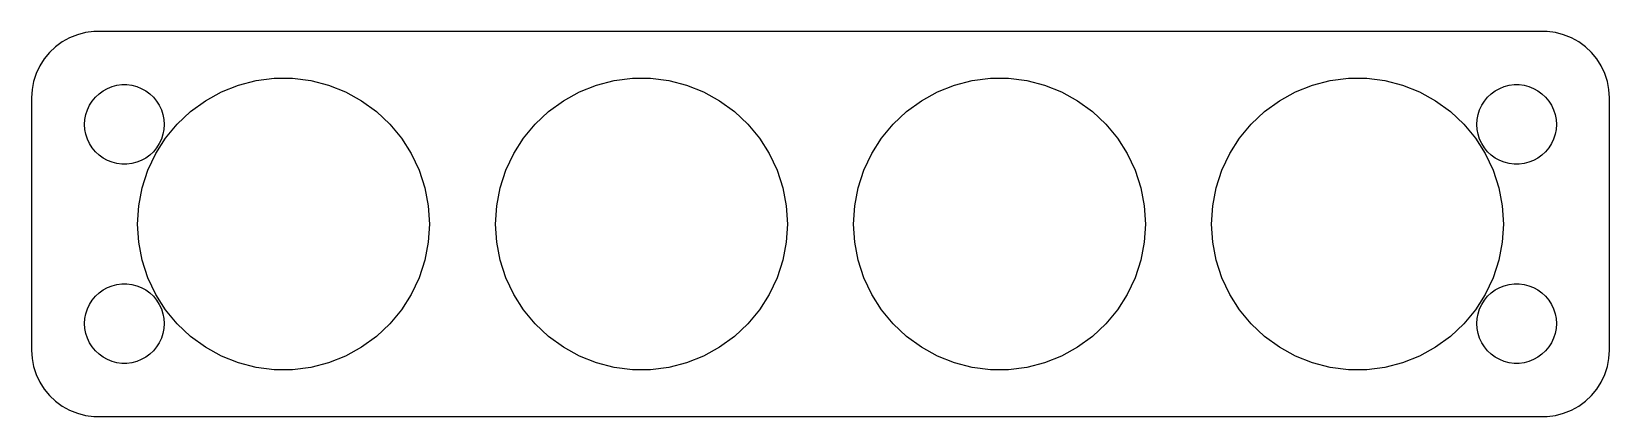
# Model space of a CAD drawing. Header units: metres. Extents: x -60 to 60, y 25 to 53.
import ezdxf

# ---------------------------------------------------------------- set-up
doc = ezdxf.new("R2010")
doc.units = ezdxf.units.M

msp = doc.modelspace()

# ---------------------------------------------------------------- linework, layer by layer
for p, q in [((-57.1791, 52.7216), (-57.6871, 52.3526)), ((-56.6289, 53.0241), (-57.1791, 52.7216)), ((-56.0451, 53.2553), (-56.6289, 53.0241)), ((-55.4369, 53.4114), (-56.0451, 53.2553)), ((-54.8139, 53.4901), (-55.4369, 53.4114)), ((54.8139, 53.4901), (-54.8139, 53.4901)), ((55.4369, 53.4114), (54.8139, 53.4901)), ((56.0451, 53.2553), (55.4369, 53.4114)), ((56.6289, 53.0241), (56.0451, 53.2553)), ((57.1791, 52.7216), (56.6289, 53.0241)), ((57.6871, 52.3526), (57.1791, 52.7216)), ((-58.5451, 51.4389), (-58.8815, 50.9088)), ((-58.1448, 51.9227), (-58.5451, 51.4389)), ((-57.6871, 52.3526), (-58.1448, 51.9227)), ((58.1448, 51.9227), (57.6871, 52.3526)), ((58.5451, 51.4389), (58.1448, 51.9227)), ((58.8815, 50.9088), (58.5451, 51.4389)), ((-59.1489, 50.3406), (-59.3429, 49.7434)), ((-58.8815, 50.9088), (-59.1489, 50.3406)), ((59.1489, 50.3406), (58.8815, 50.9088)), ((59.3429, 49.7434), (59.1489, 50.3406)), ((-59.4606, 49.1267), (-59.5, 48.5)), ((-59.3429, 49.7434), (-59.4606, 49.1267)), ((-54.6869, 48.5536), (-54.4123, 48.8115)), ((-54.4123, 48.8115), (-54.1075, 49.033)), ((-54.1075, 49.033), (-53.7773, 49.2145)), ((-53.7773, 49.2145), (-53.427, 49.3532)), ((-53.427, 49.3532), (-53.0621, 49.4469)), ((-53.0621, 49.4469), (-52.6884, 49.4941)), ((-52.6884, 49.4941), (-52.3116, 49.4941)), ((-52.3116, 49.4941), (-51.9379, 49.4469)), ((-51.9379, 49.4469), (-51.5729, 49.3532)), ((-51.5729, 49.3532), (-51.2227, 49.2145)), ((-51.2227, 49.2145), (-50.8925, 49.033)), ((-50.8925, 49.033), (-50.5877, 48.8115)), ((-50.5877, 48.8115), (-50.3131, 48.5536)), ((-46.3941, 48.2876), (-45.1836, 48.9531)), ((-45.1836, 48.9531), (-43.8992, 49.4616)), ((-43.8992, 49.4616), (-42.5612, 49.8051)), ((-42.5612, 49.8051), (-41.1907, 49.9783)), ((-41.1907, 49.9783), (-39.8093, 49.9783)), ((-39.8093, 49.9783), (-38.4388, 49.8051)), ((-38.4388, 49.8051), (-37.1008, 49.4616)), ((-37.1008, 49.4616), (-35.8164, 48.9531)), ((-35.8164, 48.9531), (-34.6059, 48.2876)), ((-19.3941, 48.2876), (-18.1836, 48.9531)), ((-18.1836, 48.9531), (-16.8992, 49.4616)), ((-16.8992, 49.4616), (-15.5612, 49.8051)), ((-15.5612, 49.8051), (-14.1907, 49.9783)), ((-14.1907, 49.9783), (-12.8093, 49.9783)), ((-12.8093, 49.9783), (-11.4388, 49.8051)), ((-11.4388, 49.8051), (-10.1008, 49.4616)), ((-10.1008, 49.4616), (-8.81642, 48.9531)), ((-8.81642, 48.9531), (-7.6059, 48.2876)), ((7.6059, 48.2876), (8.81642, 48.9531)), ((8.81642, 48.9531), (10.1008, 49.4616)), ((10.1008, 49.4616), (11.4388, 49.8051)), ((11.4388, 49.8051), (12.8093, 49.9783)), ((12.8093, 49.9783), (14.1907, 49.9783)), ((14.1907, 49.9783), (15.5612, 49.8051)), ((15.5612, 49.8051), (16.8992, 49.4616)), ((16.8992, 49.4616), (18.1836, 48.9531)), ((18.1836, 48.9531), (19.3941, 48.2876)), ((34.6059, 48.2876), (35.8164, 48.9531)), ((35.8164, 48.9531), (37.1008, 49.4616)), ((37.1008, 49.4616), (38.4388, 49.8051)), ((38.4388, 49.8051), (39.8093, 49.9783)), ((39.8093, 49.9783), (41.1907, 49.9783)), ((41.1907, 49.9783), (42.5612, 49.8051)), ((42.5612, 49.8051), (43.8992, 49.4616)), ((43.8992, 49.4616), (45.1836, 48.9531)), ((45.1836, 48.9531), (46.3941, 48.2876)), ((50.3131, 48.5536), (50.5877, 48.8115)), ((50.5877, 48.8115), (50.8925, 49.033)), ((50.8925, 49.033), (51.2227, 49.2145)), ((51.2227, 49.2145), (51.5729, 49.3532)), ((51.5729, 49.3532), (51.9379, 49.4469)), ((51.9379, 49.4469), (52.3116, 49.4941)), ((52.3116, 49.4941), (52.6884, 49.4941)), ((52.6884, 49.4941), (53.0621, 49.4469)), ((53.0621, 49.4469), (53.427, 49.3532)), ((53.427, 49.3532), (53.7773, 49.2145)), ((53.7773, 49.2145), (54.1075, 49.033)), ((54.1075, 49.033), (54.4123, 48.8115)), ((54.4123, 48.8115), (54.6869, 48.5536)), ((59.4606, 49.1267), (59.3429, 49.7434)), ((59.5, 48.5), (59.4606, 49.1267)), ((-59.5, 48.5), (-59.5, 29.5)), ((-55.4057, 47.2461), (-55.2893, 47.6044)), ((-55.2893, 47.6044), (-55.1289, 47.9453)), ((-55.1289, 47.9453), (-54.927, 48.2634)), ((-54.927, 48.2634), (-54.6869, 48.5536)), ((-50.3131, 48.5536), (-50.0729, 48.2634)), ((-50.0729, 48.2634), (-49.8711, 47.9453)), ((-49.8711, 47.9453), (-49.7107, 47.6044)), ((-49.7107, 47.6044), (-49.5942, 47.2461)), ((-47.5117, 47.4756), (-46.3941, 48.2876)), ((-34.6059, 48.2876), (-33.4883, 47.4756)), ((-20.5117, 47.4756), (-19.3941, 48.2876)), ((-7.6059, 48.2876), (-6.48833, 47.4756)), ((6.48833, 47.4756), (7.6059, 48.2876)), ((19.3941, 48.2876), (20.5117, 47.4756)), ((33.4883, 47.4756), (34.6059, 48.2876)), ((46.3941, 48.2876), (47.5117, 47.4756)), ((49.5942, 47.2461), (49.7107, 47.6044)), ((49.7107, 47.6044), (49.8711, 47.9453)), ((49.8711, 47.9453), (50.0729, 48.2634)), ((50.0729, 48.2634), (50.3131, 48.5536)), ((54.6869, 48.5536), (54.927, 48.2634)), ((54.927, 48.2634), (55.1289, 47.9453)), ((55.1289, 47.9453), (55.2893, 47.6044)), ((55.2893, 47.6044), (55.4057, 47.2461)), ((59.5, 29.5), (59.5, 48.5)), ((-55.5, 46.5), (-55.4763, 46.876)), ((-55.4763, 46.124), (-55.5, 46.5)), ((-55.4763, 46.876), (-55.4057, 47.2461)), ((-49.5942, 47.2461), (-49.5237, 46.876)), ((-49.5237, 46.876), (-49.5, 46.5)), ((-49.5, 46.5), (-49.5237, 46.124)), ((-49.3992, 45.4656), (-48.5186, 46.53)), ((-48.5186, 46.53), (-47.5117, 47.4756)), ((-33.4883, 47.4756), (-32.4813, 46.53)), ((-32.4813, 46.53), (-31.6008, 45.4656)), ((-22.3992, 45.4656), (-21.5186, 46.53)), ((-21.5186, 46.53), (-20.5117, 47.4756)), ((-6.48833, 47.4756), (-5.48134, 46.53)), ((-5.48134, 46.53), (-4.6008, 45.4656)), ((4.6008, 45.4656), (5.48134, 46.53)), ((5.48134, 46.53), (6.48833, 47.4756)), ((20.5117, 47.4756), (21.5186, 46.53)), ((21.5186, 46.53), (22.3992, 45.4656)), ((31.6008, 45.4656), (32.4813, 46.53)), ((32.4813, 46.53), (33.4883, 47.4756)), ((47.5117, 47.4756), (48.5186, 46.53)), ((48.5186, 46.53), (49.3992, 45.4656)), ((49.5, 46.5), (49.5237, 46.876)), ((49.5237, 46.124), (49.5, 46.5)), ((49.5237, 46.876), (49.5942, 47.2461)), ((55.4057, 47.2461), (55.4763, 46.876)), ((55.4763, 46.876), (55.5, 46.5)), ((55.5, 46.5), (55.4763, 46.124)), ((-55.4057, 45.7539), (-55.4763, 46.124)), ((-55.2893, 45.3956), (-55.4057, 45.7539)), ((-55.1289, 45.0547), (-55.2893, 45.3956)), ((-50.1394, 44.2993), (-49.3992, 45.4656)), ((-49.7107, 45.3956), (-49.8711, 45.0547)), ((-49.5942, 45.7539), (-49.7107, 45.3956)), ((-49.5237, 46.124), (-49.5942, 45.7539)), ((-31.6008, 45.4656), (-30.8606, 44.2993)), ((-23.1394, 44.2993), (-22.3992, 45.4656)), ((-4.6008, 45.4656), (-3.86063, 44.2993)), ((3.86063, 44.2993), (4.6008, 45.4656)), ((22.3992, 45.4656), (23.1394, 44.2993)), ((30.8606, 44.2993), (31.6008, 45.4656)), ((49.3992, 45.4656), (50.1394, 44.2993)), ((49.5942, 45.7539), (49.5237, 46.124)), ((49.7107, 45.3956), (49.5942, 45.7539)), ((49.8711, 45.0547), (49.7107, 45.3956)), ((55.2893, 45.3956), (55.1289, 45.0547)), ((55.4057, 45.7539), (55.2893, 45.3956)), ((55.4763, 46.124), (55.4057, 45.7539)), ((-54.927, 44.7366), (-55.1289, 45.0547)), ((-54.6869, 44.4464), (-54.927, 44.7366)), ((-54.4123, 44.1884), (-54.6869, 44.4464)), ((-54.1075, 43.967), (-54.4123, 44.1884)), ((-50.5877, 44.1884), (-50.8925, 43.967)), ((-50.7275, 43.0494), (-50.1394, 44.2993)), ((-50.3131, 44.4464), (-50.5877, 44.1884)), ((-50.0729, 44.7366), (-50.3131, 44.4464)), ((-49.8711, 45.0547), (-50.0729, 44.7366)), ((-30.8606, 44.2993), (-30.2724, 43.0494)), ((-23.7275, 43.0494), (-23.1394, 44.2993)), ((-3.86063, 44.2993), (-3.27245, 43.0494)), ((3.27245, 43.0494), (3.86063, 44.2993)), ((23.1394, 44.2993), (23.7275, 43.0494)), ((30.2724, 43.0494), (30.8606, 44.2993)), ((50.0729, 44.7366), (49.8711, 45.0547)), ((50.3131, 44.4464), (50.0729, 44.7366)), ((50.1394, 44.2993), (50.7275, 43.0494)), ((50.5877, 44.1884), (50.3131, 44.4464)), ((50.8925, 43.967), (50.5877, 44.1884)), ((54.4123, 44.1884), (54.1075, 43.967)), ((54.6869, 44.4464), (54.4123, 44.1884)), ((54.927, 44.7366), (54.6869, 44.4464)), ((55.1289, 45.0547), (54.927, 44.7366)), ((-53.7773, 43.7855), (-54.1075, 43.967)), ((-53.427, 43.6468), (-53.7773, 43.7855)), ((-53.0621, 43.5531), (-53.427, 43.6468)), ((-52.6884, 43.5059), (-53.0621, 43.5531)), ((-52.3116, 43.5059), (-52.6884, 43.5059)), ((-51.9379, 43.5531), (-52.3116, 43.5059)), ((-51.5729, 43.6468), (-51.9379, 43.5531)), ((-51.2227, 43.7855), (-51.5729, 43.6468)), ((-50.8925, 43.967), (-51.2227, 43.7855)), ((-51.1544, 41.7356), (-50.7275, 43.0494)), ((-30.2724, 43.0494), (-29.8456, 41.7356)), ((-24.1544, 41.7356), (-23.7275, 43.0494)), ((-3.27245, 43.0494), (-2.84558, 41.7356)), ((2.84558, 41.7356), (3.27245, 43.0494)), ((23.7275, 43.0494), (24.1544, 41.7356)), ((29.8456, 41.7356), (30.2724, 43.0494)), ((50.7275, 43.0494), (51.1544, 41.7356)), ((51.2227, 43.7855), (50.8925, 43.967)), ((51.5729, 43.6468), (51.2227, 43.7855)), ((51.9379, 43.5531), (51.5729, 43.6468)), ((52.3116, 43.5059), (51.9379, 43.5531)), ((52.6884, 43.5059), (52.3116, 43.5059)), ((53.0621, 43.5531), (52.6884, 43.5059)), ((53.427, 43.6468), (53.0621, 43.5531)), ((53.7773, 43.7855), (53.427, 43.6468)), ((54.1075, 43.967), (53.7773, 43.7855)), ((-51.4133, 40.3787), (-51.1544, 41.7356)), ((-29.8456, 41.7356), (-29.5867, 40.3787)), ((-24.4133, 40.3787), (-24.1544, 41.7356)), ((-2.84558, 41.7356), (-2.58673, 40.3787)), ((2.58673, 40.3787), (2.84558, 41.7356)), ((24.1544, 41.7356), (24.4133, 40.3787)), ((29.5867, 40.3787), (29.8456, 41.7356)), ((51.1544, 41.7356), (51.4133, 40.3787)), ((-51.5, 39), (-51.4133, 40.3787)), ((-29.5867, 40.3787), (-29.5, 39)), ((-24.5, 39), (-24.4133, 40.3787)), ((-2.58673, 40.3787), (-2.5, 39)), ((2.5, 39), (2.58673, 40.3787)), ((24.4133, 40.3787), (24.5, 39)), ((29.5, 39), (29.5867, 40.3787)), ((51.4133, 40.3787), (51.5, 39)), ((-51.4133, 37.6213), (-51.5, 39)), ((-29.5, 39), (-29.5867, 37.6213)), ((-24.4133, 37.6213), (-24.5, 39)), ((-2.5, 39), (-2.58673, 37.6213)), ((2.58673, 37.6213), (2.5, 39)), ((24.5, 39), (24.4133, 37.6213)), ((29.5867, 37.6213), (29.5, 39)), ((51.5, 39), (51.4133, 37.6213)), ((-51.1544, 36.2644), (-51.4133, 37.6213)), ((-29.5867, 37.6213), (-29.8456, 36.2644)), ((-24.1544, 36.2644), (-24.4133, 37.6213)), ((-2.58673, 37.6213), (-2.84558, 36.2644)), ((2.84558, 36.2644), (2.58673, 37.6213)), ((24.4133, 37.6213), (24.1544, 36.2644)), ((29.8456, 36.2644), (29.5867, 37.6213)), ((51.4133, 37.6213), (51.1544, 36.2644)), ((-50.7275, 34.9506), (-51.1544, 36.2644)), ((-29.8456, 36.2644), (-30.2724, 34.9506)), ((-23.7275, 34.9506), (-24.1544, 36.2644)), ((-2.84558, 36.2644), (-3.27245, 34.9506)), ((3.27245, 34.9506), (2.84558, 36.2644)), ((24.1544, 36.2644), (23.7275, 34.9506)), ((30.2724, 34.9506), (29.8456, 36.2644)), ((51.1544, 36.2644), (50.7275, 34.9506)), ((-50.1394, 33.7007), (-50.7275, 34.9506)), ((-30.2724, 34.9506), (-30.8606, 33.7007)), ((-23.1394, 33.7007), (-23.7275, 34.9506)), ((-3.27245, 34.9506), (-3.86063, 33.7007)), ((3.86063, 33.7007), (3.27245, 34.9506)), ((23.7275, 34.9506), (23.1394, 33.7007)), ((30.8606, 33.7007), (30.2724, 34.9506)), ((50.7275, 34.9506), (50.1394, 33.7007)), ((-54.927, 33.2634), (-54.6869, 33.5536)), ((-54.6869, 33.5536), (-54.4123, 33.8116)), ((-54.4123, 33.8116), (-54.1075, 34.033)), ((-54.1075, 34.033), (-53.7773, 34.2145)), ((-53.7773, 34.2145), (-53.427, 34.3532)), ((-53.427, 34.3532), (-53.0621, 34.4469)), ((-53.0621, 34.4469), (-52.6884, 34.4941)), ((-52.6884, 34.4941), (-52.3116, 34.4941)), ((-52.3116, 34.4941), (-51.9379, 34.4469)), ((-51.9379, 34.4469), (-51.5729, 34.3532)), ((-51.5729, 34.3532), (-51.2227, 34.2145)), ((-51.2227, 34.2145), (-50.8925, 34.033)), ((-50.8925, 34.033), (-50.5877, 33.8116)), ((-50.5877, 33.8116), (-50.3131, 33.5536)), ((-50.3131, 33.5536), (-50.0729, 33.2634)), ((-49.3992, 32.5344), (-50.1394, 33.7007)), ((-30.8606, 33.7007), (-31.6008, 32.5344)), ((-22.3992, 32.5344), (-23.1394, 33.7007)), ((-3.86063, 33.7007), (-4.6008, 32.5344)), ((4.6008, 32.5344), (3.86063, 33.7007)), ((23.1394, 33.7007), (22.3992, 32.5344)), ((31.6008, 32.5344), (30.8606, 33.7007)), ((50.1394, 33.7007), (49.3992, 32.5344)), ((50.0729, 33.2634), (50.3131, 33.5536)), ((50.3131, 33.5536), (50.5877, 33.8116)), ((50.5877, 33.8116), (50.8925, 34.033)), ((50.8925, 34.033), (51.2227, 34.2145)), ((51.2227, 34.2145), (51.5729, 34.3532)), ((51.5729, 34.3532), (51.9379, 34.4469)), ((51.9379, 34.4469), (52.3116, 34.4941)), ((52.3116, 34.4941), (52.6884, 34.4941)), ((52.6884, 34.4941), (53.0621, 34.4469)), ((53.0621, 34.4469), (53.427, 34.3532)), ((53.427, 34.3532), (53.7773, 34.2145)), ((53.7773, 34.2145), (54.1075, 34.033)), ((54.1075, 34.033), (54.4123, 33.8116)), ((54.4123, 33.8116), (54.6869, 33.5536)), ((54.6869, 33.5536), (54.927, 33.2634)), ((-55.4763, 31.876), (-55.4057, 32.2461)), ((-55.4057, 32.2461), (-55.2893, 32.6044)), ((-55.2893, 32.6044), (-55.1289, 32.9453)), ((-55.1289, 32.9453), (-54.927, 33.2634)), ((-50.0729, 33.2634), (-49.8711, 32.9453)), ((-49.8711, 32.9453), (-49.7107, 32.6044)), ((-49.7107, 32.6044), (-49.5942, 32.2461)), ((-49.5942, 32.2461), (-49.5237, 31.876)), ((-48.5186, 31.47), (-49.3992, 32.5344)), ((-31.6008, 32.5344), (-32.4813, 31.47)), ((-21.5186, 31.47), (-22.3992, 32.5344)), ((-4.6008, 32.5344), (-5.48134, 31.47)), ((5.48134, 31.47), (4.6008, 32.5344)), ((22.3992, 32.5344), (21.5186, 31.47)), ((32.4813, 31.47), (31.6008, 32.5344)), ((49.3992, 32.5344), (48.5186, 31.47)), ((49.5237, 31.876), (49.5942, 32.2461)), ((49.5942, 32.2461), (49.7107, 32.6044)), ((49.7107, 32.6044), (49.8711, 32.9453)), ((49.8711, 32.9453), (50.0729, 33.2634)), ((54.927, 33.2634), (55.1289, 32.9453)), ((55.1289, 32.9453), (55.2893, 32.6044)), ((55.2893, 32.6044), (55.4057, 32.2461)), ((55.4057, 32.2461), (55.4763, 31.876)), ((-55.5, 31.5), (-55.4763, 31.876)), ((-55.4763, 31.124), (-55.5, 31.5)), ((-55.4057, 30.7539), (-55.4763, 31.124)), ((-49.5237, 31.124), (-49.5942, 30.7539)), ((-49.5237, 31.876), (-49.5, 31.5)), ((-49.5, 31.5), (-49.5237, 31.124)), ((-47.5117, 30.5244), (-48.5186, 31.47)), ((-32.4813, 31.47), (-33.4883, 30.5244)), ((-20.5117, 30.5244), (-21.5186, 31.47)), ((-5.48134, 31.47), (-6.48833, 30.5244)), ((6.48833, 30.5244), (5.48134, 31.47)), ((21.5186, 31.47), (20.5117, 30.5244)), ((33.4883, 30.5244), (32.4813, 31.47)), ((48.5186, 31.47), (47.5117, 30.5244)), ((49.5, 31.5), (49.5237, 31.876)), ((49.5237, 31.124), (49.5, 31.5)), ((49.5942, 30.7539), (49.5237, 31.124)), ((55.4763, 31.124), (55.4057, 30.7539)), ((55.4763, 31.876), (55.5, 31.5)), ((55.5, 31.5), (55.4763, 31.124)), ((-55.2893, 30.3956), (-55.4057, 30.7539)), ((-55.1289, 30.0547), (-55.2893, 30.3956)), ((-54.927, 29.7366), (-55.1289, 30.0547)), ((-49.8711, 30.0547), (-50.0729, 29.7366)), ((-49.7107, 30.3956), (-49.8711, 30.0547)), ((-49.5942, 30.7539), (-49.7107, 30.3956)), ((-46.3941, 29.7124), (-47.5117, 30.5244)), ((-33.4883, 30.5244), (-34.6059, 29.7124)), ((-19.3941, 29.7124), (-20.5117, 30.5244)), ((-6.48833, 30.5244), (-7.6059, 29.7124)), ((7.6059, 29.7124), (6.48833, 30.5244)), ((20.5117, 30.5244), (19.3941, 29.7124)), ((34.6059, 29.7124), (33.4883, 30.5244)), ((47.5117, 30.5244), (46.3941, 29.7124)), ((49.7107, 30.3956), (49.5942, 30.7539)), ((49.8711, 30.0547), (49.7107, 30.3956)), ((50.0729, 29.7366), (49.8711, 30.0547)), ((55.1289, 30.0547), (54.927, 29.7366)), ((55.2893, 30.3956), (55.1289, 30.0547)), ((55.4057, 30.7539), (55.2893, 30.3956)), ((-59.5, 29.5), (-59.4606, 28.8733)), ((-59.4606, 28.8733), (-59.3429, 28.2566)), ((-54.6869, 29.4464), (-54.927, 29.7366)), ((-54.4123, 29.1885), (-54.6869, 29.4464)), ((-54.1075, 28.967), (-54.4123, 29.1885)), ((-53.7773, 28.7855), (-54.1075, 28.967)), ((-53.427, 28.6468), (-53.7773, 28.7855)), ((-53.0621, 28.5531), (-53.427, 28.6468)), ((-51.5729, 28.6468), (-51.9379, 28.5531)), ((-51.2227, 28.7855), (-51.5729, 28.6468)), ((-50.8925, 28.967), (-51.2227, 28.7855)), ((-50.5877, 29.1885), (-50.8925, 28.967)), ((-50.3131, 29.4464), (-50.5877, 29.1885)), ((-50.0729, 29.7366), (-50.3131, 29.4464)), ((-45.1836, 29.0469), (-46.3941, 29.7124)), ((-43.8992, 28.5384), (-45.1836, 29.0469)), ((-35.8164, 29.0469), (-37.1008, 28.5384)), ((-34.6059, 29.7124), (-35.8164, 29.0469)), ((-18.1836, 29.0469), (-19.3941, 29.7124)), ((-16.8992, 28.5384), (-18.1836, 29.0469)), ((-8.81642, 29.0469), (-10.1008, 28.5384)), ((-7.6059, 29.7124), (-8.81642, 29.0469)), ((8.81642, 29.0469), (7.6059, 29.7124)), ((10.1008, 28.5384), (8.81642, 29.0469)), ((18.1836, 29.0469), (16.8992, 28.5384)), ((19.3941, 29.7124), (18.1836, 29.0469)), ((35.8164, 29.0469), (34.6059, 29.7124)), ((37.1008, 28.5384), (35.8164, 29.0469)), ((45.1836, 29.0469), (43.8992, 28.5384)), ((46.3941, 29.7124), (45.1836, 29.0469)), ((50.3131, 29.4464), (50.0729, 29.7366)), ((50.5877, 29.1885), (50.3131, 29.4464)), ((50.8925, 28.967), (50.5877, 29.1885)), ((51.2227, 28.7855), (50.8925, 28.967)), ((51.5729, 28.6468), (51.2227, 28.7855)), ((51.9379, 28.5531), (51.5729, 28.6468)), ((53.427, 28.6468), (53.0621, 28.5531)), ((53.7773, 28.7855), (53.427, 28.6468)), ((54.1075, 28.967), (53.7773, 28.7855)), ((54.4123, 29.1885), (54.1075, 28.967)), ((54.6869, 29.4464), (54.4123, 29.1885)), ((54.927, 29.7366), (54.6869, 29.4464)), ((59.3429, 28.2566), (59.4606, 28.8733)), ((59.4606, 28.8733), (59.5, 29.5)), ((-59.3429, 28.2566), (-59.1489, 27.6594)), ((-59.1489, 27.6594), (-58.8815, 27.0912)), ((-52.6884, 28.5059), (-53.0621, 28.5531)), ((-52.3116, 28.5059), (-52.6884, 28.5059)), ((-51.9379, 28.5531), (-52.3116, 28.5059)), ((-42.5612, 28.1949), (-43.8992, 28.5384)), ((-41.1907, 28.0217), (-42.5612, 28.1949)), ((-39.8093, 28.0217), (-41.1907, 28.0217)), ((-38.4388, 28.1949), (-39.8093, 28.0217)), ((-37.1008, 28.5384), (-38.4388, 28.1949)), ((-15.5612, 28.1949), (-16.8992, 28.5384)), ((-14.1907, 28.0217), (-15.5612, 28.1949)), ((-12.8093, 28.0217), (-14.1907, 28.0217)), ((-11.4388, 28.1949), (-12.8093, 28.0217)), ((-10.1008, 28.5384), (-11.4388, 28.1949)), ((11.4388, 28.1949), (10.1008, 28.5384)), ((12.8093, 28.0217), (11.4388, 28.1949)), ((14.1907, 28.0217), (12.8093, 28.0217)), ((15.5612, 28.1949), (14.1907, 28.0217)), ((16.8992, 28.5384), (15.5612, 28.1949)), ((38.4388, 28.1949), (37.1008, 28.5384)), ((39.8093, 28.0217), (38.4388, 28.1949)), ((41.1907, 28.0217), (39.8093, 28.0217)), ((42.5612, 28.1949), (41.1907, 28.0217)), ((43.8992, 28.5384), (42.5612, 28.1949)), ((52.3116, 28.5059), (51.9379, 28.5531)), ((52.6884, 28.5059), (52.3116, 28.5059)), ((53.0621, 28.5531), (52.6884, 28.5059)), ((58.8815, 27.0912), (59.1489, 27.6594)), ((59.1489, 27.6594), (59.3429, 28.2566)), ((-58.8815, 27.0912), (-58.5451, 26.5611)), ((-58.5451, 26.5611), (-58.1448, 26.0773)), ((58.1448, 26.0773), (58.5451, 26.5611)), ((58.5451, 26.5611), (58.8815, 27.0912)), ((-58.1448, 26.0773), (-57.6871, 25.6474)), ((-57.6871, 25.6474), (-57.1791, 25.2784)), ((-57.1791, 25.2784), (-56.6289, 24.9759)), ((56.6289, 24.9759), (57.1791, 25.2784)), ((57.1791, 25.2784), (57.6871, 25.6474)), ((57.6871, 25.6474), (58.1448, 26.0773)), ((-56.6289, 24.9759), (-56.0451, 24.7447)), ((-56.0451, 24.7447), (-55.4369, 24.5886)), ((-55.4369, 24.5886), (-54.8139, 24.5099)), ((-54.8139, 24.5099), (54.8139, 24.5099)), ((54.8139, 24.5099), (55.4369, 24.5886)), ((55.4369, 24.5886), (56.0451, 24.7447)), ((56.0451, 24.7447), (56.6289, 24.9759))]:
    msp.add_line(p, q)

doc.saveas('drawing.dxf')
